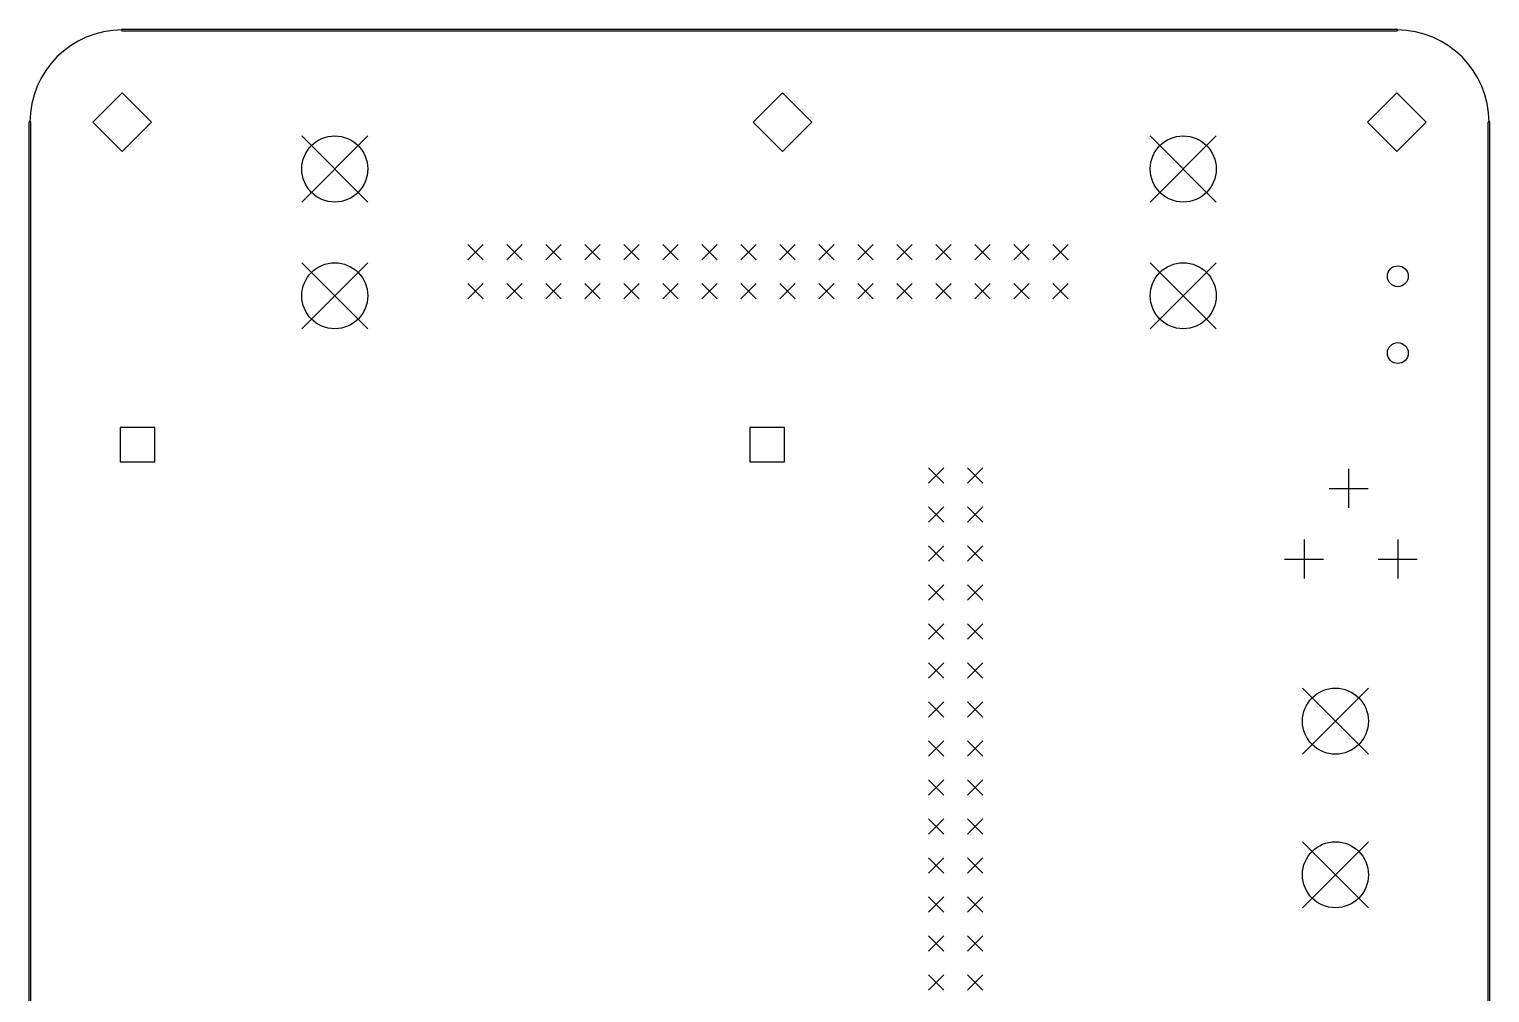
# Model space of a CAD drawing. Extents: x 61 to 160, y -174 to -45.
# Drawn here: x 65 to 160.1, y -107.7 to -45 of the extents above; entities that cross this region are included whole.
import ezdxf

# ---------------------------------------------------------------- set-up
doc = ezdxf.new("R2010")
doc.units = 0
doc.header["$MEASUREMENT"] = 0
doc.layers.add('BLACK', color=7, linetype='CONTINUOUS')

msp = doc.modelspace()

# ---------------------------------------------------------------- linework, layer by layer
at = {"layer": 'Black'}
for p, q in [((71, -44.95), (154, -44.95)), ((71, -45.05), (154, -45.05)), ((71, -49.0823), (69.0823, -51)), ((72.9177, -51), (71, -49.0823)), ((114, -49.0823), (112.082, -51)), ((115.918, -51), (114, -49.0823)), ((154, -49.0823), (152.082, -51)), ((155.918, -51), (154, -49.0823)), ((64.95, -134), (64.95, -51)), ((65.05, -134), (65.05, -51)), ((69.0823, -51), (71, -52.9177)), ((71, -52.9177), (72.9177, -51)), ((112.082, -51), (114, -52.9177)), ((114, -52.9177), (115.918, -51)), ((152.082, -51), (154, -52.9177)), ((154, -52.9177), (155.918, -51)), ((159.95, -134), (159.95, -51)), ((160.05, -134), (160.05, -51)), ((82.695, -51.9), (86.995, -56.2)), ((86.995, -51.9), (82.695, -56.2)), ((137.94, -51.9), (142.24, -56.2)), ((142.24, -51.9), (137.94, -56.2)), ((93.5, -58.96), (94.5, -59.96)), ((94.5, -58.96), (93.5, -59.96)), ((96.04, -58.96), (97.04, -59.96)), ((97.04, -58.96), (96.04, -59.96)), ((98.58, -58.96), (99.58, -59.96)), ((99.58, -58.96), (98.58, -59.96)), ((101.12, -58.96), (102.12, -59.96)), ((102.12, -58.96), (101.12, -59.96)), ((103.66, -58.96), (104.66, -59.96)), ((104.66, -58.96), (103.66, -59.96)), ((106.2, -58.96), (107.2, -59.96)), ((107.2, -58.96), (106.2, -59.96)), ((108.74, -58.96), (109.74, -59.96)), ((109.74, -58.96), (108.74, -59.96)), ((111.28, -58.96), (112.28, -59.96)), ((112.28, -58.96), (111.28, -59.96)), ((113.82, -58.96), (114.82, -59.96)), ((114.82, -58.96), (113.82, -59.96)), ((116.36, -58.96), (117.36, -59.96)), ((117.36, -58.96), (116.36, -59.96)), ((118.9, -58.96), (119.9, -59.96)), ((119.9, -58.96), (118.9, -59.96)), ((121.44, -58.96), (122.44, -59.96)), ((122.44, -58.96), (121.44, -59.96)), ((123.98, -58.96), (124.98, -59.96)), ((124.98, -58.96), (123.98, -59.96)), ((126.52, -58.96), (127.52, -59.96)), ((127.52, -58.96), (126.52, -59.96)), ((129.06, -58.96), (130.06, -59.96)), ((130.06, -58.96), (129.06, -59.96)), ((131.6, -58.96), (132.6, -59.96)), ((132.6, -58.96), (131.6, -59.96)), ((82.695, -60.155), (86.995, -64.455)), ((86.995, -60.155), (82.695, -64.455)), ((137.94, -60.155), (142.24, -64.455)), ((142.24, -60.155), (137.94, -64.455)), ((93.5, -61.5), (94.5, -62.5)), ((94.5, -61.5), (93.5, -62.5)), ((96.04, -61.5), (97.04, -62.5)), ((97.04, -61.5), (96.04, -62.5)), ((98.58, -61.5), (99.58, -62.5)), ((99.58, -61.5), (98.58, -62.5)), ((101.12, -61.5), (102.12, -62.5)), ((102.12, -61.5), (101.12, -62.5)), ((103.66, -61.5), (104.66, -62.5)), ((104.66, -61.5), (103.66, -62.5)), ((106.2, -61.5), (107.2, -62.5)), ((107.2, -61.5), (106.2, -62.5)), ((108.74, -61.5), (109.74, -62.5)), ((109.74, -61.5), (108.74, -62.5)), ((111.28, -61.5), (112.28, -62.5)), ((112.28, -61.5), (111.28, -62.5)), ((113.82, -61.5), (114.82, -62.5)), ((114.82, -61.5), (113.82, -62.5)), ((116.36, -61.5), (117.36, -62.5)), ((117.36, -61.5), (116.36, -62.5)), ((118.9, -61.5), (119.9, -62.5)), ((119.9, -61.5), (118.9, -62.5)), ((121.44, -61.5), (122.44, -62.5)), ((122.44, -61.5), (121.44, -62.5)), ((123.98, -61.5), (124.98, -62.5)), ((124.98, -61.5), (123.98, -62.5)), ((126.52, -61.5), (127.52, -62.5)), ((127.52, -61.5), (126.52, -62.5)), ((129.06, -61.5), (130.06, -62.5)), ((130.06, -61.5), (129.06, -62.5)), ((131.6, -61.5), (132.6, -62.5)), ((132.6, -61.5), (131.6, -62.5)), ((73.1225, -70.8775), (70.8775, -70.8775)), ((70.8775, -70.8775), (70.8775, -73.1225)), ((73.1225, -73.1225), (73.1225, -70.8775)), ((114.123, -70.8775), (111.877, -70.8775)), ((111.877, -70.8775), (111.877, -73.1225)), ((114.123, -73.1225), (114.123, -70.8775)), ((70.8775, -73.1225), (73.1225, -73.1225)), ((111.877, -73.1225), (114.123, -73.1225)), ((123.5, -73.5), (124.5, -74.5)), ((124.5, -73.5), (123.5, -74.5)), ((126.04, -73.5), (127.04, -74.5)), ((127.04, -73.5), (126.04, -74.5)), ((150.86, -73.58), (150.86, -76.12)), ((149.59, -74.85), (152.13, -74.85)), ((123.5, -76.04), (124.5, -77.04)), ((124.5, -76.04), (123.5, -77.04)), ((126.04, -76.04), (127.04, -77.04)), ((127.04, -76.04), (126.04, -77.04)), ((123.5, -78.58), (124.5, -79.58)), ((124.5, -78.58), (123.5, -79.58)), ((126.04, -78.58), (127.04, -79.58)), ((127.04, -78.58), (126.04, -79.58)), ((147.96, -78.18), (147.96, -80.72)), ((154.06, -78.18), (154.06, -80.72)), ((146.69, -79.45), (149.23, -79.45)), ((152.79, -79.45), (155.33, -79.45)), ((123.5, -81.12), (124.5, -82.12)), ((124.5, -81.12), (123.5, -82.12)), ((126.04, -81.12), (127.04, -82.12)), ((127.04, -81.12), (126.04, -82.12)), ((123.5, -83.66), (124.5, -84.66)), ((124.5, -83.66), (123.5, -84.66)), ((126.04, -83.66), (127.04, -84.66)), ((127.04, -83.66), (126.04, -84.66)), ((123.5, -86.2), (124.5, -87.2)), ((124.5, -86.2), (123.5, -87.2)), ((126.04, -86.2), (127.04, -87.2)), ((127.04, -86.2), (126.04, -87.2)), ((147.85, -87.85), (152.15, -92.15)), ((152.15, -87.85), (147.85, -92.15)), ((123.5, -88.74), (124.5, -89.74)), ((124.5, -88.74), (123.5, -89.74)), ((126.04, -88.74), (127.04, -89.74)), ((127.04, -88.74), (126.04, -89.74)), ((123.5, -91.28), (124.5, -92.28)), ((124.5, -91.28), (123.5, -92.28)), ((126.04, -91.28), (127.04, -92.28)), ((127.04, -91.28), (126.04, -92.28)), ((123.5, -93.82), (124.5, -94.82)), ((124.5, -93.82), (123.5, -94.82)), ((126.04, -93.82), (127.04, -94.82)), ((127.04, -93.82), (126.04, -94.82)), ((123.5, -96.36), (124.5, -97.36)), ((124.5, -96.36), (123.5, -97.36)), ((126.04, -96.36), (127.04, -97.36)), ((127.04, -96.36), (126.04, -97.36)), ((147.85, -97.85), (152.15, -102.15)), ((152.15, -97.85), (147.85, -102.15)), ((123.5, -98.9), (124.5, -99.9)), ((124.5, -98.9), (123.5, -99.9)), ((126.04, -98.9), (127.04, -99.9)), ((127.04, -98.9), (126.04, -99.9)), ((123.5, -101.44), (124.5, -102.44)), ((124.5, -101.44), (123.5, -102.44)), ((126.04, -101.44), (127.04, -102.44)), ((127.04, -101.44), (126.04, -102.44)), ((123.5, -103.98), (124.5, -104.98)), ((124.5, -103.98), (123.5, -104.98)), ((126.04, -103.98), (127.04, -104.98)), ((127.04, -103.98), (126.04, -104.98)), ((123.5, -106.52), (124.5, -107.52)), ((124.5, -106.52), (123.5, -107.52)), ((126.04, -106.52), (127.04, -107.52)), ((127.04, -106.52), (126.04, -107.52))]:
    msp.add_line(p, q, dxfattribs=at)
for centre, radius in [((84.845, -54.05), 2.15), ((140.09, -54.05), 2.15), ((84.845, -62.305), 2.15), ((140.09, -62.305), 2.15), ((154.06, -61.035), 0.6794), ((154.06, -66.035), 0.6794), ((150, -90), 2.15), ((150, -100), 2.15)]:
    msp.add_circle(centre, radius, dxfattribs=at)
for centre, radius, start, end in [((71, -51), 6, 90, 180), ((71, -45), 0.05, 90, 270), ((154, -45), 0.05, 270, 450), ((154, -51), 6, 0, 90), ((65, -51), 0.05, 360, 540), ((160, -51), 0.05, 360, 540)]:
    msp.add_arc(centre, radius, start, end, dxfattribs=at)

doc.saveas('drawing.dxf')
